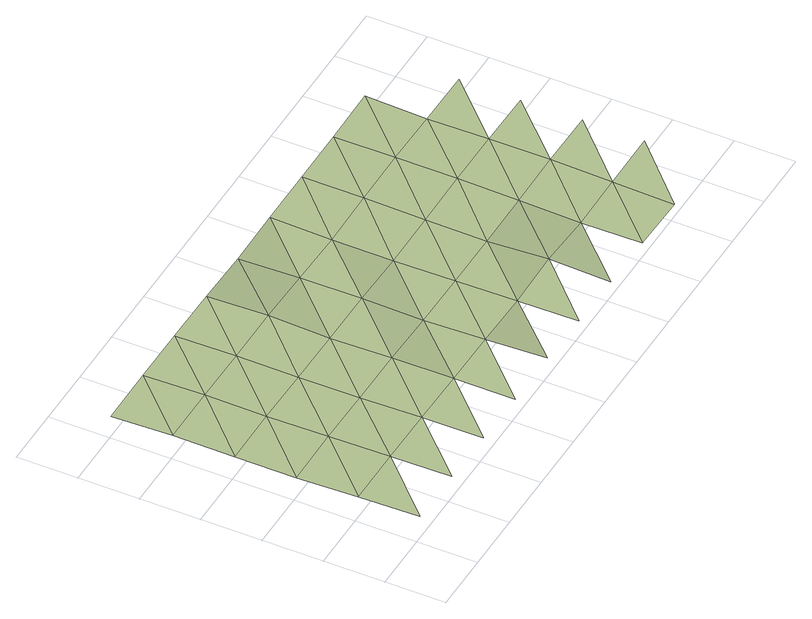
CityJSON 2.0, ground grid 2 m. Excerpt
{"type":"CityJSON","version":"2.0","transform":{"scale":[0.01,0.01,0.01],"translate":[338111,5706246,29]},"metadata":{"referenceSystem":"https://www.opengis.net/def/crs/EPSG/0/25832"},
"CityObjects":{
"terrain1":{"type":"TINRelief","attributes":{"lod":2},"geometry":[{"type":"CompositeSurface","lod":"2","boundaries":[[[0,1,2]],[[3,0,4]],[[4,0,2]],[[5,3,6]],[[6,3,4]],[[7,5,8]],[[2,9,10]],[[8,5,6]],[[11,7,12]],[[4,2,13]],[[12,7,8]],[[13,2,10]],[[6,4,14]],[[14,4,13]],[[8,6,15]],[[10,16,17]],[[15,6,14]],[[12,8,18]],[[13,10,19]],[[18,8,15]],[[19,10,17]],[[14,13,20]],[[20,13,19]],[[15,14,21]],[[17,22,23]],[[21,14,20]],[[18,15,24]],[[19,17,25]],[[24,15,21]],[[25,17,23]],[[20,19,26]],[[26,19,25]],[[21,20,27]],[[23,28,29]],[[27,20,26]],[[24,21,30]],[[25,23,31]],[[30,21,27]],[[31,23,29]],[[26,25,32]],[[32,25,31]],[[27,26,33]],[[29,34,35]],[[33,26,32]],[[30,27,36]],[[31,29,37]],[[36,27,33]],[[37,29,35]],[[32,31,38]],[[38,31,37]],[[33,32,39]],[[35,40,41]],[[39,32,38]],[[36,33,42]],[[37,35,43]],[[42,33,39]],[[43,35,41]],[[38,37,44]],[[44,37,43]],[[39,38,45]],[[41,46,47]],[[45,38,44]],[[42,39,48]],[[43,41,49]],[[48,39,45]],[[49,41,47]],[[44,43,50]],[[50,43,49]],[[45,44,51]],[[47,52,53]],[[51,44,50]],[[48,45,54]],[[49,47,55]],[[54,45,51]],[[50,49,56]],[[51,50,57]]]}]},
"terrain2":{"type":"TINRelief","attributes":{"lod":2},"geometry":[{"type":"CompositeSurface","lod":"2","boundaries":[[[0,1,2]],[[3,0,4]],[[4,0,2]],[[5,3,6]],[[6,3,4]],[[7,5,8]],[[2,9,10]],[[8,5,6]],[[11,7,12]],[[4,2,13]],[[12,7,8]],[[13,2,10]],[[6,4,14]],[[14,4,13]],[[8,6,15]],[[10,16,17]],[[15,6,14]],[[12,8,18]],[[13,10,19]],[[18,8,15]],[[19,10,17]],[[14,13,20]],[[20,13,19]],[[15,14,21]],[[17,22,23]],[[21,14,20]],[[18,15,24]],[[19,17,25]],[[24,15,21]],[[25,17,23]],[[20,19,26]],[[26,19,25]],[[21,20,27]],[[23,28,29]],[[27,20,26]],[[24,21,30]],[[25,23,31]],[[30,21,27]],[[31,23,29]],[[26,25,32]],[[32,25,31]],[[27,26,33]],[[29,34,35]],[[33,26,32]],[[30,27,36]],[[31,29,37]],[[36,27,33]],[[37,29,35]],[[32,31,38]],[[38,31,37]],[[33,32,39]],[[35,40,41]],[[39,32,38]],[[36,33,42]],[[37,35,43]],[[42,33,39]],[[43,35,41]],[[38,37,44]],[[44,37,43]],[[39,38,45]],[[41,46,47]],[[45,38,44]],[[42,39,48]],[[43,41,49]],[[48,39,45]],[[49,41,47]],[[44,43,50]],[[50,43,49]],[[45,44,51]],[[47,52,53]],[[51,44,50]],[[48,45,54]],[[49,47,55]],[[54,45,51]],[[50,49,56]],[[51,50,57]]]}]},
"terrain3":{"type":"TINRelief","attributes":{"lod":2},"geometry":[{"type":"CompositeSurface","lod":"2","boundaries":[[[0,1,2]],[[3,0,4]],[[4,0,2]],[[5,3,6]],[[6,3,4]],[[7,5,8]],[[2,9,10]],[[8,5,6]],[[11,7,12]],[[4,2,13]],[[12,7,8]],[[13,2,10]],[[6,4,14]],[[14,4,13]],[[8,6,15]],[[10,16,17]],[[15,6,14]],[[12,8,18]],[[13,10,19]],[[18,8,15]],[[19,10,17]],[[14,13,20]],[[20,13,19]],[[15,14,21]],[[17,22,23]],[[21,14,20]],[[18,15,24]],[[19,17,25]],[[24,15,21]],[[25,17,23]],[[20,19,26]],[[26,19,25]],[[21,20,27]],[[23,28,29]],[[27,20,26]],[[24,21,30]],[[25,23,31]],[[30,21,27]],[[31,23,29]],[[26,25,32]],[[32,25,31]],[[27,26,33]],[[29,34,35]],[[33,26,32]],[[30,27,36]],[[31,29,37]],[[36,27,33]],[[37,29,35]],[[32,31,38]],[[38,31,37]],[[33,32,39]],[[35,40,41]],[[39,32,38]],[[36,33,42]],[[37,35,43]],[[42,33,39]],[[43,35,41]],[[38,37,44]],[[44,37,43]],[[39,38,45]],[[41,46,47]],[[45,38,44]],[[42,39,48]],[[47,46,52]],[[43,41,49]],[[48,39,45]],[[49,41,47]],[[44,43,50]],[[50,43,49]],[[45,44,51]],[[47,52,53]],[[51,44,50]],[[48,45,54]],[[49,47,55]],[[54,45,51]],[[50,49,56]]]}]}
},
"vertices":[
[73,227,68],[73,26,74],[273,227,69],[73,429,61],[273,429,65],[73,630,60],[273,630,62],[73,831,63],[273,831,65],[273,26,73],[472,227,66],[73,1033,55],[273,1033,59],[472,429,60],[472,630,59],[472,831,60],[472,26,67],[672,227,61],[472,1033,58],[672,429,59],[672,630,55],[672,831,62],[672,26,62],[872,227,57],[672,1033,54],[872,429,50],[872,630,53],[872,831,52],[872,26,67],[1072,227,51],[872,1033,44],[1072,429,48],[1072,630,44],[1072,831,45],[1072,26,55],[1272,227,59],[1072,1033,50],[1272,429,44],[1272,630,48],[1272,831,52],[1272,26,50],[1472,227,43],[1272,1033,52],[1472,429,48],[1472,630,53],[1472,831,52],[1472,26,46],[1671,227,47],[1472,1033,51],[1671,429,52],[1671,630,51],[1671,831,48],[1671,26,41],[1871,227,50],[1671,1033,55],[1871,429,50],[1871,630,45],[1871,831,45]
]}
